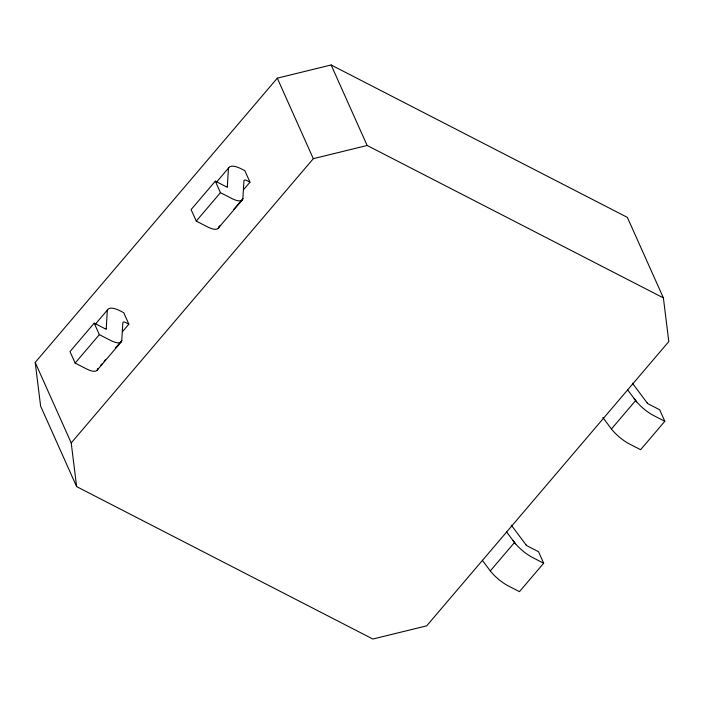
<?xml version="1.0" encoding="UTF-8"?>
<svg xmlns="http://www.w3.org/2000/svg" width="704" height="704" viewBox="0 0 704 704"><rect width="100%" height="100%" fill="white"/><g stroke="black" fill="none" stroke-linecap="round" stroke-linejoin="round"><path stroke-width="1.06" d="M97.61 369.776L97.654 368.949M106.207 328.962L107.307 310.534A25.573 8.545 40.4 0 1 118.853 310.2L123.71 312.655L128.858 324.157L122.452 331.681M97.706 368.755L97.495 369.574A21.613 7.225 40.4 0 1 86.24 368.79L75.134 363.079L69.986 351.578L94.195 323.154L99.343 334.655L110.449 340.366A21.613 7.225 40.4 0 0 121.704 341.15L122.839 322.722A5.738 1.918 40.4 0 1 125.893 322.634L128.858 324.157M218.724 227.788L220.194 225.289M227.33 186.974L228.43 168.538A25.573 8.545 40.4 0 1 239.967 168.212L244.825 170.667L249.973 182.169L243.566 189.693M218.821 226.767L218.61 227.586A21.613 7.225 40.4 0 1 207.354 226.802L196.249 221.091L191.101 209.59L215.31 181.157L220.458 192.658L231.563 198.378A21.613 7.225 40.4 0 0 242.818 199.162L243.962 180.734A5.738 1.918 40.4 0 1 247.007 180.646L249.973 182.169M106.225 328.909L106.19 328.97A1.778 0.598 40.4 0 1 105.433 328.918L94.195 323.154M227.339 186.921L227.304 186.982A1.778 0.598 40.4 0 1 226.556 186.93L215.31 181.157M35.2 362.428L277.297 78.162L331.135 64.97L627.37 217.386L663.388 297.898L668.8 341.572L426.703 625.838L372.865 639.03L76.63 486.614L40.612 406.102L35.2 362.428L71.218 442.939L76.63 486.614M95.568 323.928L107.677 309.716M216.682 181.94L228.791 167.728M75.134 363.079L99.343 334.655M196.249 221.091L220.458 192.658M100.505 365.605L101.93 363.933M104.06 361.425L105.486 359.753M115.456 348.04L121.862 340.516M233.728 209.396L242.986 198.528M97.09 370.242L121.299 341.818M218.205 228.254L242.422 199.83M71.218 442.939L313.315 158.673L367.145 145.482L663.388 297.898M526.011 544.861L526.126 544.993A1.778 0.598 40.4 0 0 527.27 545.917L538.534 551.725L543.673 563.226L519.464 591.65L508.358 585.939A21.613 7.225 40.4 0 1 491.286 572.15L490.292 570.926L514.501 542.494M647.152 402.917L647.266 403.049A1.778 0.598 40.4 0 0 648.41 403.973L659.674 409.781L664.814 421.282L640.605 449.715L629.499 443.995A21.613 7.225 40.4 0 1 612.427 430.206L611.433 428.982L635.642 400.558M664.814 421.282L653.708 415.571A21.613 7.225 40.4 0 1 636.636 401.782L634.198 398.631M543.673 563.226L532.567 557.515A21.613 7.225 40.4 0 1 515.495 543.717L513.058 540.566M632.403 383.196L647.231 403.022M627.704 389.937L636.68 401.949M602.844 417.49L611.433 428.982M511.271 525.131L526.09 544.958M506.563 531.872L515.539 543.884M482.354 560.305L490.292 570.926M331.135 64.97L367.145 145.482M277.297 78.162L313.315 158.673"/></g></svg>
